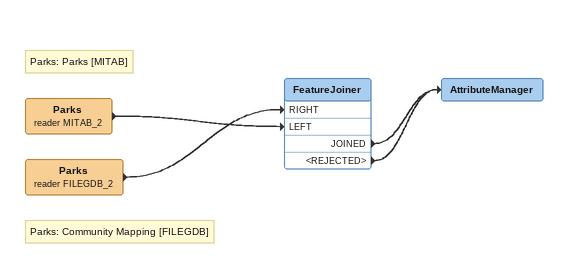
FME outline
Note: Parks: Parks [MITAB]
Parks (reader MITAB_2)
    -> FeatureJoiner [LEFT]
Note: Parks: Community Mapping [FILEGDB]
Parks (reader FILEGDB_2)
    -> FeatureJoiner [RIGHT]
FeatureJoiner
    JOINED -> AttributeManager
    <REJECTED> -> AttributeManager
AttributeManager
